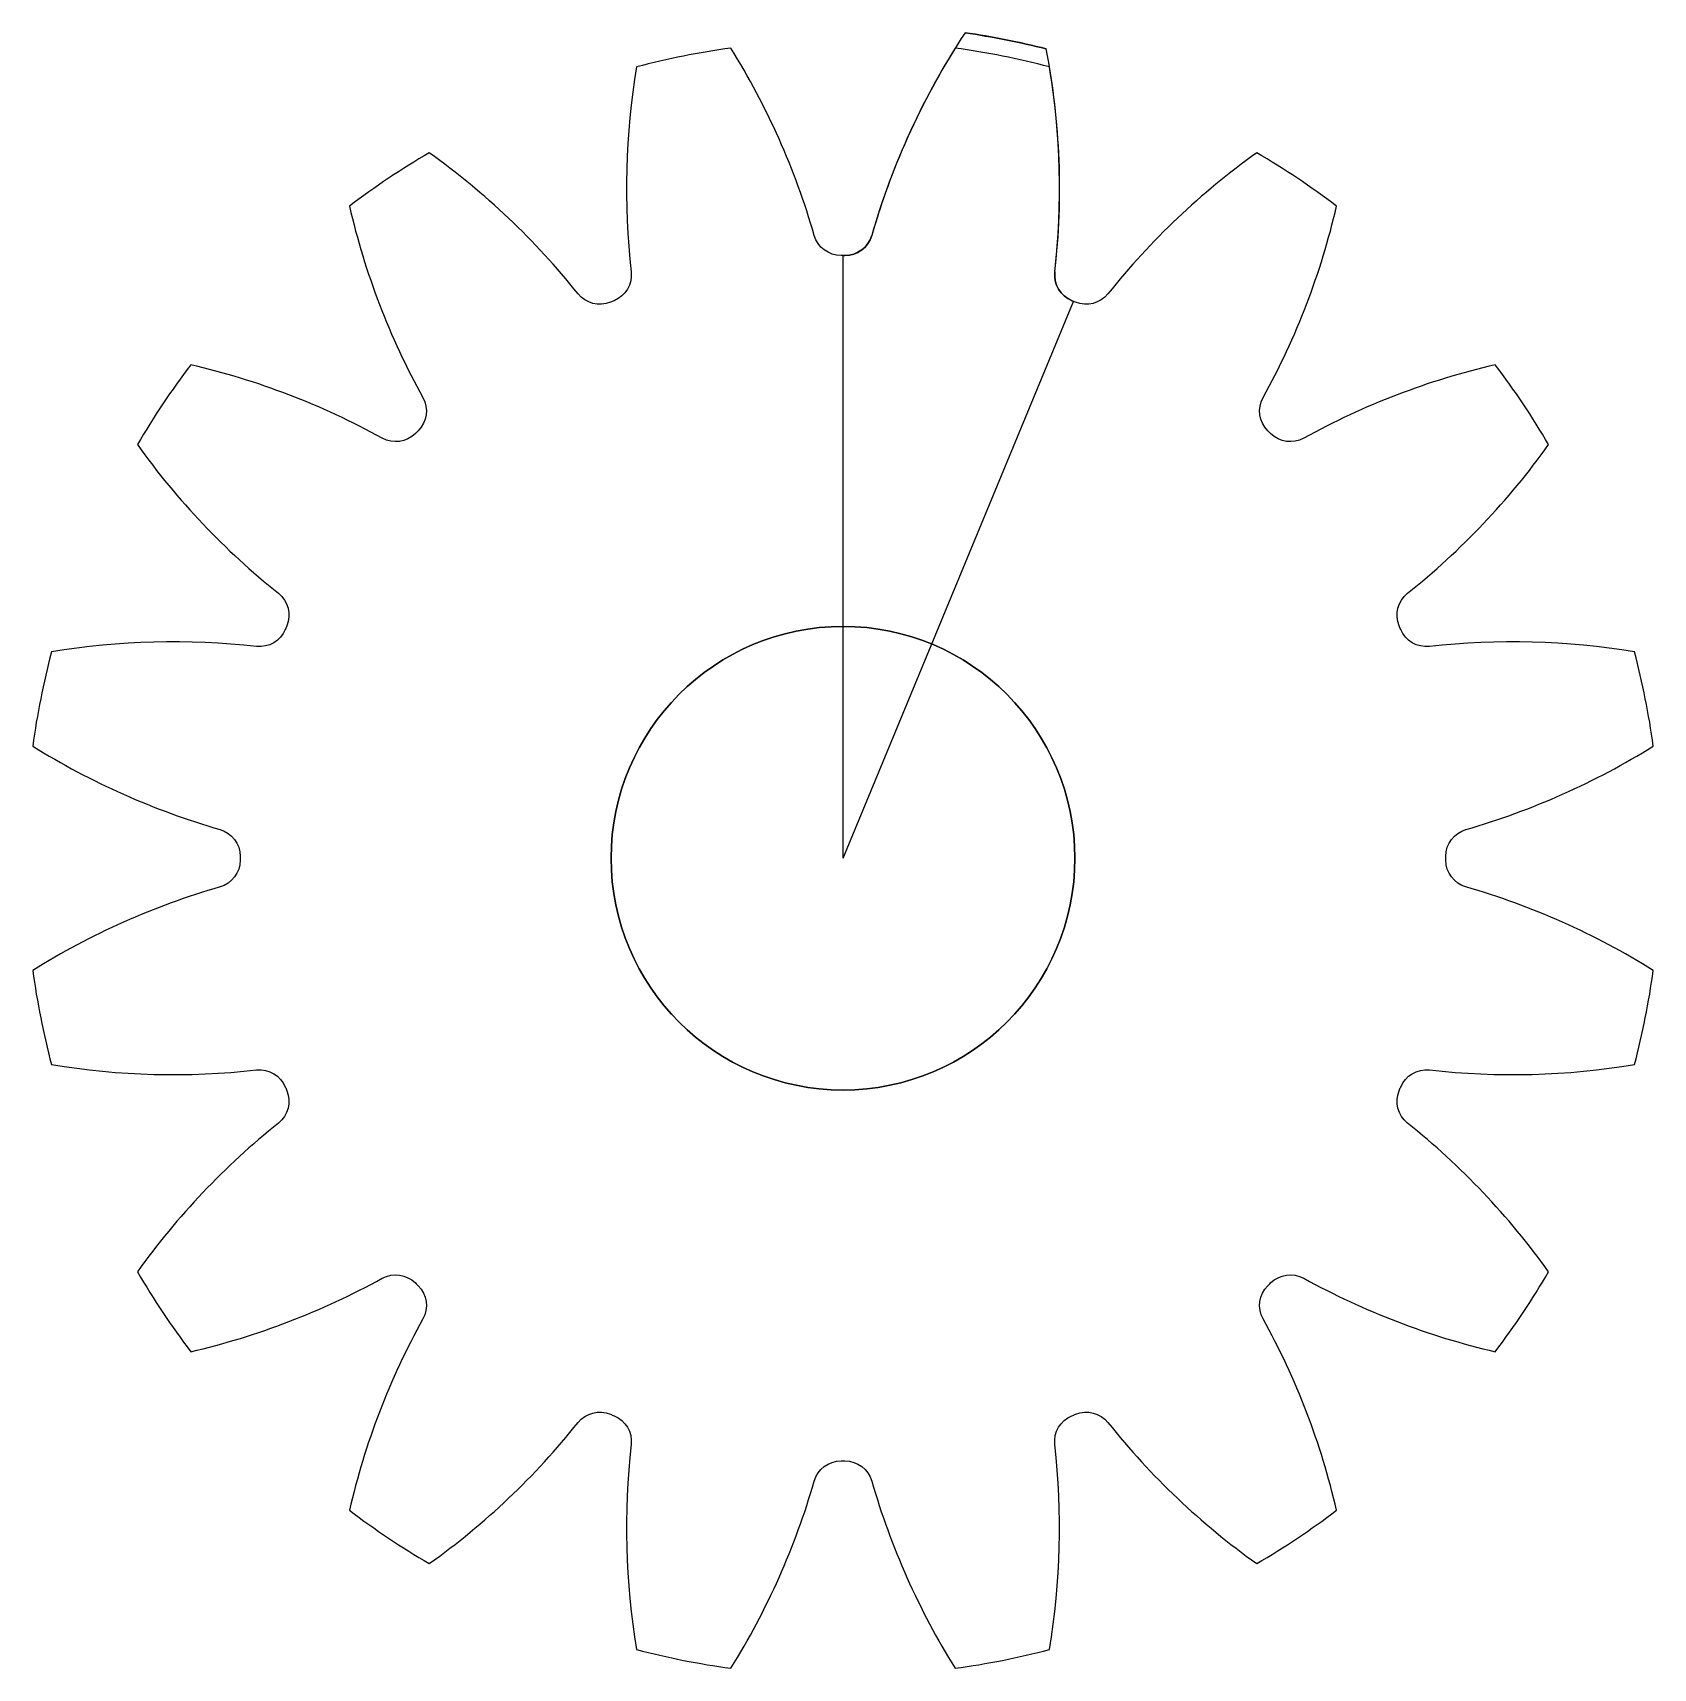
# Model space of a CAD drawing. Header units: millimetres. Extents: x -8.7 to 8.7, y -8.7 to 8.9.
import ezdxf

# ---------------------------------------------------------------- set-up
doc = ezdxf.new("R2010")
doc.units = ezdxf.units.MM
doc.layers.get('0').update_dxf_attribs({"linetype": 'CONTINUOUS'})

msp = doc.modelspace()

# ---------------------------------------------------------------- linework, layer by layer
for p, q in [((0, 0), (0, 6.5)), ((0, 6.5), (0.021, 6.5)), ((0, 0), (2.487, 6.005)), ((2.468, 6.013), (2.487, 6.005))]:
    msp.add_line(p, q)
for points in [[(2.19, 8.729, 0.024752), (1.317, 8.903, -0.024752)], [(-4.461, -7.608, 0.069431), (-2.857, -6.087, -0.33512), (-2.507, -5.997, 0.001605), (-2.468, -6.013, -0.33512), (-2.284, -6.324, 0.069431), (-2.225, -8.535, 0.029364), (-1.21, -8.737, 0.069431), (-0.31, -6.717, -0.33512), (-0.021, -6.5, 0.001605), (0.021, -6.5, -0.33512), (0.31, -6.717, 0.069431), (1.21, -8.737, 0.029364), (2.225, -8.535, 0.069431), (2.284, -6.324, -0.33512), (2.468, -6.013, 0.001605), (2.507, -5.997, -0.33512), (2.857, -6.087, 0.069431), (4.461, -7.608, 0.029364), (5.322, -7.033, 0.069431), (4.53, -4.969, -0.33512), (4.581, -4.611, 0.001605), (4.611, -4.581, -0.33512), (4.969, -4.53, 0.069431), (7.033, -5.322, 0.029364), (7.608, -4.461, 0.069431), (6.087, -2.857, -0.33512), (5.997, -2.507, 0.001605), (6.013, -2.468, -0.33512), (6.324, -2.284, 0.069431), (8.535, -2.225, 0.029364), (8.737, -1.21, 0.069431), (6.717, -0.31, -0.33512), (6.5, -0.021, 0.001605), (6.5, 0.021, -0.33512), (6.717, 0.31, 0.069431), (8.737, 1.21, 0.029364), (8.535, 2.225, 0.069431), (6.324, 2.284, -0.33512), (6.013, 2.468, 0.001605), (5.997, 2.507, -0.33512), (6.087, 2.857, 0.069431), (7.608, 4.461, 0.029364), (7.033, 5.322, 0.069431), (4.969, 4.53, -0.33512), (4.611, 4.581, 0.001605), (4.581, 4.611, -0.33512), (4.53, 4.969, 0.069431), (5.322, 7.033, 0.029364), (4.461, 7.608, 0.069431), (2.857, 6.087, -0.33512), (2.507, 5.997, 0.001605), (2.468, 6.013, -0.33512), (2.284, 6.324, 0.069431), (2.225, 8.535, 0.029364), (1.21, 8.737, 0.069431), (0.31, 6.717, -0.33512), (0.021, 6.5, 0.001605), (-0.021, 6.5, -0.33512), (-0.31, 6.717, 0.069431), (-1.21, 8.737, 0.029364), (-2.225, 8.535, 0.069431), (-2.284, 6.324, -0.33512), (-2.468, 6.013, 0.001605), (-2.507, 5.997, -0.33512), (-2.857, 6.087, 0.069431), (-4.461, 7.608, 0.029364), (-5.322, 7.033, 0.069431), (-4.53, 4.969, -0.33512), (-4.581, 4.611, 0.001605), (-4.611, 4.581, -0.33512), (-4.969, 4.53, 0.069431), (-7.033, 5.322, 0.029364), (-7.608, 4.461, 0.069431), (-6.087, 2.857, -0.33512), (-5.997, 2.507, 0.001605), (-6.013, 2.468, -0.33512), (-6.324, 2.284, 0.069431), (-8.535, 2.225, 0.029364), (-8.737, 1.21, 0.069431), (-6.717, 0.31, -0.33512), (-6.5, 0.021, 0.001605), (-6.5, -0.021, -0.33512), (-6.717, -0.31, 0.069431), (-8.737, -1.21, 0.029364), (-8.535, -2.225, 0.069431), (-6.324, -2.284, -0.33512), (-6.013, -2.468, 0.001605), (-5.997, -2.507, -0.33512), (-6.087, -2.857, 0.069431), (-7.608, -4.461, 0.029364), (-7.033, -5.322, 0.069431), (-4.969, -4.53, -0.33512), (-4.611, -4.581, 0.001605), (-4.581, -4.611, -0.33512), (-4.53, -4.969, 0.069431), (-5.322, -7.033, 0.029364)], [(-4.461, -7.608, 0.069431), (-2.857, -6.087, -0.33512), (-2.507, -5.997, 0.001605), (-2.468, -6.013, -0.33512), (-2.284, -6.324, 0.069431), (-2.225, -8.535, 0.029364), (-1.21, -8.737, 0.069431), (-0.31, -6.717, -0.33512), (-0.021, -6.5, 0.001605), (0.021, -6.5, -0.33512), (0.31, -6.717, 0.069431), (1.21, -8.737, 0.029364), (2.225, -8.535, 0.069431), (2.284, -6.324, -0.33512), (2.468, -6.013, 0.001605), (2.507, -5.997, -0.33512), (2.857, -6.087, 0.069431), (4.461, -7.608, 0.029364), (5.322, -7.033, 0.069431), (4.53, -4.969, -0.33512), (4.581, -4.611, 0.001605), (4.611, -4.581, -0.33512), (4.969, -4.53, 0.069431), (7.033, -5.322, 0.029364), (7.608, -4.461, 0.069431), (6.087, -2.857, -0.33512), (5.997, -2.507, 0.001605), (6.013, -2.468, -0.33512), (6.324, -2.284, 0.069431), (8.535, -2.225, 0.029364), (8.737, -1.21, 0.069431), (6.717, -0.31, -0.33512), (6.5, -0.021, 0.001605), (6.5, 0.021, -0.33512), (6.717, 0.31, 0.069431), (8.737, 1.21, 0.029364), (8.535, 2.225, 0.069431), (6.324, 2.284, -0.33512), (6.013, 2.468, 0.001605), (5.997, 2.507, -0.33512), (6.087, 2.857, 0.069431), (7.608, 4.461, 0.029364), (7.033, 5.322, 0.069431), (4.969, 4.53, -0.33512), (4.611, 4.581, 0.001605), (4.581, 4.611, -0.33512), (4.53, 4.969, 0.069431), (5.322, 7.033, 0.029364), (4.461, 7.608, 0.069431), (2.857, 6.087, -0.33512), (2.507, 5.997, 0.001605), (2.468, 6.013, -0.33512), (2.284, 6.324, 0.069431), (2.225, 8.535, 0.029364), (1.21, 8.737, 0.069431), (0.31, 6.717, -0.33512), (0.021, 6.5, 0.001605), (-0.021, 6.5, -0.33512), (-0.31, 6.717, 0.069431), (-1.21, 8.737, 0.029364), (-2.225, 8.535, 0.069431), (-2.284, 6.324, -0.33512), (-2.468, 6.013, 0.001605), (-2.507, 5.997, -0.33512), (-2.857, 6.087, 0.069431), (-4.461, 7.608, 0.029364), (-5.322, 7.033, 0.069431), (-4.53, 4.969, -0.33512), (-4.581, 4.611, 0.001605), (-4.611, 4.581, -0.33512), (-4.969, 4.53, 0.069431), (-7.033, 5.322, 0.029364), (-7.608, 4.461, 0.069431), (-6.087, 2.857, -0.33512), (-5.997, 2.507, 0.001605), (-6.013, 2.468, -0.33512), (-6.324, 2.284, 0.069431), (-8.535, 2.225, 0.029364), (-8.737, 1.21, 0.069431), (-6.717, 0.31, -0.33512), (-6.5, 0.021, 0.001605), (-6.5, -0.021, -0.33512), (-6.717, -0.31, 0.069431), (-8.737, -1.21, 0.029364), (-8.535, -2.225, 0.069431), (-6.324, -2.284, -0.33512), (-6.013, -2.468, 0.001605), (-5.997, -2.507, -0.33512), (-6.087, -2.857, 0.069431), (-7.608, -4.461, 0.029364), (-7.033, -5.322, 0.069431), (-4.969, -4.53, -0.33512), (-4.611, -4.581, 0.001605), (-4.581, -4.611, -0.33512), (-4.53, -4.969, 0.069431), (-5.322, -7.033, 0.029364)]]:
    msp.add_lwpolyline(points, format="xyb", close=True)
at = {"extrusion": (0, 2.46519e-32, -1)}
msp.add_circle((0, 0), 2.5, dxfattribs=at)
msp.add_circle((0, 0), 2.5)
msp.add_circle((0, 0), 2.5)
for centre, radius, start, end in [((7.997, 4.502), 8, 146.6203, 163.9243), ((0, 0), 9, 75.9142, 81.5858), ((-5.485, 7.226), 7.821, -6.6241, 11.0796), ((0.022, 6.8), 0.3, 269.8161, 343.9242), ((2.582, 6.291), 0.3, 173.5757, 247.6839)]:
    msp.add_arc(centre, radius, start, end)

doc.saveas('drawing.dxf')
